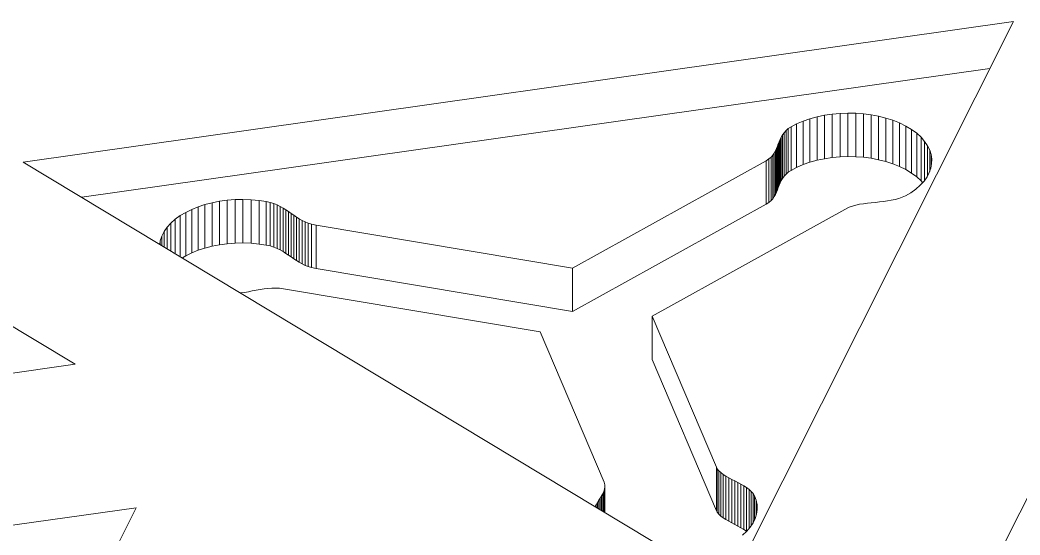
# Model space of a CAD drawing. Header units: inches. Extents: x 4 to 26.1, y 6.7 to 41.9.
# Drawn here: x 12.79 to 13.963, y 17.087 to 17.691 of the extents above; entities that cross this region are included whole.
import ezdxf

# ---------------------------------------------------------------- set-up
doc = ezdxf.new("R2010")
doc.units = ezdxf.units.IN
doc.header["$MEASUREMENT"] = 0
doc.layers.add('rails', color=7, linetype='Continuous', lineweight=35, true_color=0xd4d4d4)

# ---------------------------------------------------------------- blocks, each defined once
blk = doc.blocks.new('A$C382235AA')
at = {"color": 0, "linetype": 'Continuous', "lineweight": 0, "extrusion": (-4.89431e-17, 0.816497, 0.57735)}
for p, q in [((-13.7938, 12.051), (-12.966, 11.5527)), ((-13.027, 11.7896), (-11.8657, 11.9544)), ((-11.8657, 11.9544), (-12.1992, 11.2913)), ((-11.9231, 11.2503), (-11.5896, 11.9133)), ((-11.8934, 11.8994), (-12.9584, 11.7483)), ((-12.096, 11.8427), (-12.0873, 11.8446)), ((-12.0873, 11.8446), (-12.0783, 11.8459)), ((-12.0873, 11.7935), (-12.0873, 11.8446)), ((-12.0783, 11.8459), (-12.0692, 11.8467)), ((-12.0783, 11.7949), (-12.0783, 11.8459)), ((-12.0692, 11.8467), (-12.0601, 11.847)), ((-12.0692, 11.7957), (-12.0692, 11.8467)), ((-12.0601, 11.796), (-12.0601, 11.847)), ((-12.0601, 11.847), (-12.0509, 11.8469)), ((-12.0509, 11.7958), (-12.0509, 11.8469)), ((-12.0509, 11.8469), (-12.0418, 11.8462)), ((-12.0418, 11.7952), (-12.0418, 11.8462)), ((-12.0418, 11.8462), (-12.0328, 11.845)), ((-12.0328, 11.794), (-12.0328, 11.845)), ((-12.0328, 11.845), (-12.0241, 11.8434)), ((-12.1267, 11.8309), (-12.1203, 11.8343)), ((-12.1203, 11.8343), (-12.1126, 11.8376)), ((-12.1203, 11.7832), (-12.1203, 11.8343)), ((-12.1126, 11.8376), (-12.1045, 11.8404)), ((-12.1126, 11.7866), (-12.1126, 11.8376)), ((-12.1045, 11.8404), (-12.096, 11.8427)), ((-12.1045, 11.7894), (-12.1045, 11.8404)), ((-12.096, 11.7917), (-12.096, 11.8427)), ((-12.0241, 11.7923), (-12.0241, 11.8434)), ((-12.0241, 11.8434), (-12.0155, 11.8412)), ((-12.0155, 11.7902), (-12.0155, 11.8412)), ((-12.0155, 11.8412), (-12.0073, 11.8386)), ((-12.0073, 11.7875), (-12.0073, 11.8386)), ((-12.0073, 11.8386), (-11.9995, 11.8354)), ((-11.9995, 11.7844), (-11.9995, 11.8354)), ((-11.9995, 11.8354), (-11.9921, 11.8318)), ((-12.1381, 11.8189), (-12.1366, 11.8215)), ((-12.1366, 11.8215), (-12.1348, 11.824)), ((-12.1366, 11.7705), (-12.1366, 11.8215)), ((-12.1348, 11.824), (-12.1326, 11.8265)), ((-12.1348, 11.773), (-12.1348, 11.824)), ((-12.1326, 11.8265), (-12.1299, 11.8288)), ((-12.1326, 11.7754), (-12.1326, 11.8265)), ((-12.1299, 11.8288), (-12.1267, 11.8309)), ((-12.1299, 11.7777), (-12.1299, 11.8288)), ((-12.1267, 11.7799), (-12.1267, 11.8309)), ((-11.9921, 11.7808), (-11.9921, 11.8318)), ((-11.9921, 11.8318), (-11.9853, 11.8277)), ((-11.9853, 11.7767), (-11.9853, 11.8277)), ((-11.9853, 11.8277), (-11.9793, 11.8233)), ((-11.9793, 11.7723), (-11.9793, 11.8233)), ((-11.9793, 11.8233), (-11.9742, 11.8187)), ((-12.1426, 11.8081), (-12.1416, 11.8108)), ((-12.1416, 11.8108), (-12.1405, 11.8135)), ((-12.1416, 11.7598), (-12.1416, 11.8108)), ((-12.1405, 11.8135), (-12.1394, 11.8162)), ((-12.1405, 11.7625), (-12.1405, 11.8135)), ((-12.1394, 11.8162), (-12.1381, 11.8189)), ((-12.1394, 11.7652), (-12.1394, 11.8162)), ((-12.1381, 11.7679), (-12.1381, 11.8189)), ((-11.9742, 11.7676), (-11.9742, 11.8187)), ((-11.9742, 11.8187), (-11.97, 11.8138)), ((-11.97, 11.7683), (-11.97, 11.8138)), ((-11.97, 11.8138), (-11.9666, 11.8088)), ((-11.9666, 11.7734), (-11.9666, 11.8088)), ((-11.9666, 11.8088), (-11.9641, 11.8037)), ((-12.1501, 11.7954), (-12.1481, 11.7978)), ((-12.1481, 11.7978), (-12.1463, 11.8002)), ((-12.1481, 11.7467), (-12.1481, 11.7978)), ((-12.1463, 11.8002), (-12.1449, 11.8028)), ((-12.1463, 11.7492), (-12.1463, 11.8002)), ((-12.1449, 11.8028), (-12.1437, 11.8054)), ((-12.1449, 11.7517), (-12.1449, 11.8028)), ((-12.1437, 11.8054), (-12.1426, 11.8081)), ((-12.1437, 11.7544), (-12.1437, 11.8054)), ((-12.1426, 11.757), (-12.1426, 11.8081)), ((-11.9641, 11.7786), (-11.9641, 11.8037)), ((-11.9641, 11.8037), (-11.9625, 11.7984)), ((-11.9625, 11.784), (-11.9625, 11.7984)), ((-11.9625, 11.7984), (-11.9617, 11.7932)), ((-12.1992, 11.2913), (-13.027, 11.7896)), ((-12.3829, 11.6654), (-12.1559, 11.7911)), ((-12.1559, 11.7911), (-12.1527, 11.7933)), ((-12.1559, 11.7401), (-12.1559, 11.7911)), ((-12.1527, 11.7933), (-12.1501, 11.7954)), ((-12.1527, 11.7422), (-12.1527, 11.7933)), ((-12.1501, 11.7444), (-12.1501, 11.7954)), ((-12.1126, 11.7866), (-12.1203, 11.7832)), ((-12.1045, 11.7894), (-12.1126, 11.7866)), ((-12.096, 11.7917), (-12.1045, 11.7894)), ((-12.0873, 11.7935), (-12.096, 11.7917)), ((-12.0783, 11.7949), (-12.0873, 11.7935)), ((-12.0692, 11.7957), (-12.0783, 11.7949)), ((-12.0601, 11.796), (-12.0692, 11.7957)), ((-12.0509, 11.7958), (-12.0601, 11.796)), ((-12.0418, 11.7952), (-12.0509, 11.7958)), ((-12.0328, 11.794), (-12.0418, 11.7952)), ((-12.0241, 11.7923), (-12.0328, 11.794)), ((-12.0155, 11.7902), (-12.0241, 11.7923)), ((-12.0073, 11.7875), (-12.0155, 11.7902)), ((-11.9995, 11.7844), (-12.0073, 11.7875)), ((-11.9618, 11.7879), (-11.9628, 11.7826)), ((-11.9617, 11.7932), (-11.9618, 11.7879)), ((-12.1326, 11.7754), (-12.1348, 11.773)), ((-12.1299, 11.7777), (-12.1326, 11.7754)), ((-12.1267, 11.7799), (-12.1299, 11.7777)), ((-12.1203, 11.7832), (-12.1267, 11.7799)), ((-11.9921, 11.7808), (-11.9995, 11.7844)), ((-11.9853, 11.7767), (-11.9921, 11.7808)), ((-11.9793, 11.7723), (-11.9853, 11.7767)), ((-11.9646, 11.7774), (-11.9672, 11.7723)), ((-11.9628, 11.7826), (-11.9646, 11.7774)), ((-12.1405, 11.7625), (-12.1416, 11.7598)), ((-12.1394, 11.7652), (-12.1405, 11.7625)), ((-12.1381, 11.7679), (-12.1394, 11.7652)), ((-12.1366, 11.7705), (-12.1381, 11.7679)), ((-12.1348, 11.773), (-12.1366, 11.7705)), ((-11.9751, 11.7625), (-11.9803, 11.7579)), ((-11.9742, 11.7676), (-11.9793, 11.7723)), ((-11.9707, 11.7673), (-11.9751, 11.7625)), ((-11.9724, 11.7655), (-11.9742, 11.7676)), ((-11.9672, 11.7723), (-11.9707, 11.7673)), ((-12.1449, 11.7517), (-12.1463, 11.7492)), ((-12.1437, 11.7544), (-12.1449, 11.7517)), ((-12.1426, 11.757), (-12.1437, 11.7544)), ((-12.1416, 11.7598), (-12.1426, 11.757)), ((-11.9924, 11.7501), (-11.9963, 11.7483)), ((-11.9864, 11.7536), (-11.9924, 11.7501)), ((-11.9803, 11.7579), (-11.9864, 11.7536)), ((-12.822, 11.7372), (-12.814, 11.7398)), ((-12.814, 11.7398), (-12.8056, 11.742)), ((-12.814, 11.6888), (-12.814, 11.7398)), ((-12.8056, 11.742), (-12.7969, 11.7437)), ((-12.8056, 11.6909), (-12.8056, 11.742)), ((-12.7969, 11.7437), (-12.7879, 11.7449)), ((-12.7969, 11.6926), (-12.7969, 11.7437)), ((-12.7879, 11.7449), (-12.7787, 11.7456)), ((-12.7879, 11.6939), (-12.7879, 11.7449)), ((-12.7787, 11.7456), (-12.7694, 11.7458)), ((-12.7787, 11.6946), (-12.7787, 11.7456)), ((-12.7694, 11.6948), (-12.7694, 11.7458)), ((-12.7694, 11.7458), (-12.7599, 11.7455)), ((-12.7599, 11.6945), (-12.7599, 11.7455)), ((-12.7599, 11.7455), (-12.7504, 11.7446)), ((-12.7504, 11.6936), (-12.7504, 11.7446)), ((-12.7504, 11.7446), (-12.742, 11.7434)), ((-12.742, 11.6923), (-12.742, 11.7434)), ((-12.742, 11.7434), (-12.7375, 11.7423)), ((-12.7375, 11.6913), (-12.7375, 11.7423)), ((-12.7375, 11.7423), (-12.7333, 11.741)), ((-12.7333, 11.69), (-12.7333, 11.741)), ((-12.7333, 11.741), (-12.7294, 11.7394)), ((-12.7294, 11.6884), (-12.7294, 11.7394)), ((-12.7294, 11.7394), (-12.7258, 11.7376)), ((-12.1559, 11.7401), (-12.3829, 11.6144)), ((-12.1527, 11.7422), (-12.1559, 11.7401)), ((-12.1501, 11.7444), (-12.1527, 11.7422)), ((-12.1481, 11.7467), (-12.1501, 11.7444)), ((-12.1463, 11.7492), (-12.1481, 11.7467)), ((-12.0506, 11.7392), (-12.0546, 11.7381)), ((-12.0463, 11.7401), (-12.0506, 11.7392)), ((-12.0418, 11.7408), (-12.0463, 11.7401)), ((-12.0372, 11.7414), (-12.0418, 11.7408)), ((-12.0326, 11.742), (-12.0372, 11.7414)), ((-12.0278, 11.7424), (-12.0326, 11.742)), ((-12.0231, 11.7429), (-12.0278, 11.7424)), ((-12.0184, 11.7434), (-12.0231, 11.7429)), ((-12.0137, 11.744), (-12.0184, 11.7434)), ((-12.0091, 11.7448), (-12.0137, 11.744)), ((-12.0046, 11.7457), (-12.0091, 11.7448)), ((-12.0004, 11.7469), (-12.0046, 11.7457)), ((-11.9963, 11.7483), (-12.0004, 11.7469)), ((-12.8488, 11.7227), (-12.843, 11.7269)), ((-12.843, 11.7269), (-12.8365, 11.7307)), ((-12.843, 11.6788), (-12.843, 11.7269)), ((-12.8365, 11.7307), (-12.8295, 11.7342)), ((-12.8365, 11.6797), (-12.8365, 11.7307)), ((-12.8295, 11.7342), (-12.822, 11.7372)), ((-12.8295, 11.6831), (-12.8295, 11.7342)), ((-12.822, 11.6862), (-12.822, 11.7372)), ((-12.7258, 11.6866), (-12.7258, 11.7376)), ((-12.7258, 11.7376), (-12.7223, 11.7357)), ((-12.7223, 11.6847), (-12.7223, 11.7357)), ((-12.7223, 11.7357), (-12.7191, 11.7337)), ((-12.7191, 11.6826), (-12.7191, 11.7337)), ((-12.7191, 11.7337), (-12.7159, 11.7316)), ((-12.7159, 11.6805), (-12.7159, 11.7316)), ((-12.7159, 11.7316), (-12.7128, 11.7294)), ((-12.7128, 11.6784), (-12.7128, 11.7294)), ((-12.7128, 11.7294), (-12.7098, 11.7273)), ((-12.7098, 11.6762), (-12.7098, 11.7273)), ((-12.7098, 11.7273), (-12.7066, 11.7252)), ((-12.0636, 11.7342), (-12.2896, 11.6091)), ((-12.0584, 11.7367), (-12.0636, 11.7342)), ((-12.0546, 11.7381), (-12.0584, 11.7367)), ((-12.8584, 11.7133), (-12.854, 11.7182)), ((-12.854, 11.7182), (-12.8488, 11.7227)), ((-12.854, 11.6854), (-12.854, 11.7182)), ((-12.8488, 11.6823), (-12.8488, 11.7227)), ((-12.7066, 11.6742), (-12.7066, 11.7252)), ((-12.7066, 11.7252), (-12.7035, 11.7232)), ((-12.7035, 11.6722), (-12.7035, 11.7232)), ((-12.7035, 11.7232), (-12.7001, 11.7213)), ((-12.7001, 11.6703), (-12.7001, 11.7213)), ((-12.7001, 11.7213), (-12.6966, 11.7196)), ((-12.6966, 11.6686), (-12.6966, 11.7196)), ((-12.6966, 11.7196), (-12.6929, 11.7182)), ((-12.6929, 11.6671), (-12.6929, 11.7182)), ((-12.6929, 11.7182), (-12.6889, 11.717)), ((-12.6889, 11.6659), (-12.6889, 11.717)), ((-12.6889, 11.717), (-12.6835, 11.7158)), ((-12.6835, 11.6648), (-12.6835, 11.7158)), ((-12.6835, 11.7158), (-12.3829, 11.6654)), ((-12.8647, 11.7027), (-12.862, 11.7081)), ((-12.862, 11.7081), (-12.8584, 11.7133)), ((-12.862, 11.6903), (-12.862, 11.7081)), ((-12.8584, 11.6881), (-12.8584, 11.7133)), ((-12.867, 11.6933), (-12.8665, 11.6972)), ((-12.8665, 11.6972), (-12.8647, 11.7027)), ((-12.8665, 11.693), (-12.8665, 11.6972)), ((-12.8647, 11.6919), (-12.8647, 11.7027)), ((-12.7969, 11.6926), (-12.8056, 11.6909)), ((-12.7879, 11.6939), (-12.7969, 11.6926)), ((-12.7787, 11.6946), (-12.7879, 11.6939)), ((-12.7694, 11.6948), (-12.7787, 11.6946)), ((-12.7599, 11.6945), (-12.7694, 11.6948)), ((-12.7504, 11.6936), (-12.7599, 11.6945)), ((-12.742, 11.6923), (-12.7504, 11.6936)), ((-12.7375, 11.6913), (-12.742, 11.6923)), ((-12.8365, 11.6797), (-12.8405, 11.6773)), ((-12.8295, 11.6831), (-12.8365, 11.6797)), ((-12.822, 11.6862), (-12.8295, 11.6831)), ((-12.814, 11.6888), (-12.822, 11.6862)), ((-12.8056, 11.6909), (-12.814, 11.6888)), ((-12.7333, 11.69), (-12.7375, 11.6913)), ((-12.7294, 11.6884), (-12.7333, 11.69)), ((-12.7258, 11.6866), (-12.7294, 11.6884)), ((-12.7223, 11.6847), (-12.7258, 11.6866)), ((-12.7191, 11.6826), (-12.7223, 11.6847)), ((-12.7159, 11.6805), (-12.7191, 11.6826)), ((-12.7128, 11.6784), (-12.7159, 11.6805)), ((-12.7098, 11.6762), (-12.7128, 11.6784)), ((-12.7066, 11.6742), (-12.7098, 11.6762)), ((-12.7035, 11.6722), (-12.7066, 11.6742)), ((-12.7001, 11.6703), (-12.7035, 11.6722)), ((-12.6966, 11.6686), (-12.7001, 11.6703)), ((-12.6929, 11.6671), (-12.6966, 11.6686)), ((-12.6889, 11.6659), (-12.6929, 11.6671)), ((-12.6835, 11.6648), (-12.6889, 11.6659)), ((-12.3829, 11.6144), (-12.6835, 11.6648)), ((-12.3829, 11.6144), (-12.3829, 11.6654)), ((-12.7677, 11.6369), (-12.7722, 11.6362)), ((-12.7631, 11.6377), (-12.7677, 11.6369)), ((-12.7585, 11.6386), (-12.7631, 11.6377)), ((-12.7539, 11.6394), (-12.7585, 11.6386)), ((-12.7493, 11.6403), (-12.7539, 11.6394)), ((-12.7447, 11.641), (-12.7493, 11.6403)), ((-12.7402, 11.6415), (-12.7447, 11.641)), ((-12.7357, 11.6418), (-12.7402, 11.6415)), ((-12.7312, 11.6419), (-12.7357, 11.6418)), ((-12.7267, 11.6417), (-12.7312, 11.6419)), ((-12.7217, 11.6411), (-12.7267, 11.6417)), ((-12.4207, 11.5906), (-12.7217, 11.6411)), ((-12.2896, 11.5581), (-12.2896, 11.6091)), ((-12.2896, 11.6091), (-12.2142, 11.4321)), ((-12.3457, 11.4144), (-12.4207, 11.5906)), ((-12.966, 11.5527), (-14.1273, 11.388)), ((-12.2142, 11.381), (-12.2896, 11.5581)), ((-12.2142, 11.381), (-12.2142, 11.4321)), ((-12.2142, 11.4321), (-12.2132, 11.4303)), ((-12.2132, 11.3793), (-12.2132, 11.4303)), ((-12.2132, 11.4303), (-12.2113, 11.4279)), ((-12.2113, 11.3769), (-12.2113, 11.4279)), ((-12.2113, 11.4279), (-12.2089, 11.4257)), ((-12.2089, 11.3747), (-12.2089, 11.4257)), ((-12.2089, 11.4257), (-12.2061, 11.4236)), ((-12.2061, 11.3726), (-12.2061, 11.4236)), ((-12.2061, 11.4236), (-12.203, 11.4216)), ((-12.345, 11.4115), (-12.3457, 11.4144)), ((-12.345, 11.4089), (-12.345, 11.4115)), ((-12.203, 11.3706), (-12.203, 11.4216)), ((-12.203, 11.4216), (-12.1996, 11.4197)), ((-12.1996, 11.3687), (-12.1996, 11.4197)), ((-12.1996, 11.4197), (-12.1961, 11.4178)), ((-12.1961, 11.3668), (-12.1961, 11.4178)), ((-12.1961, 11.4178), (-12.1925, 11.4159)), ((-12.1925, 11.3649), (-12.1925, 11.4159)), ((-12.1925, 11.4159), (-12.1889, 11.4141)), ((-12.1889, 11.363), (-12.1889, 11.4141)), ((-12.1889, 11.4141), (-12.1854, 11.4122)), ((-12.1854, 11.3611), (-12.1854, 11.4122)), ((-12.1854, 11.4122), (-12.182, 11.4102)), ((-12.182, 11.3592), (-12.182, 11.4102)), ((-12.182, 11.4102), (-12.1788, 11.4081)), ((-12.3505, 11.3959), (-12.3489, 11.3984)), ((-12.3489, 11.3984), (-12.3475, 11.401)), ((-12.3489, 11.3814), (-12.3489, 11.3984)), ((-12.3475, 11.401), (-12.3463, 11.4036)), ((-12.3475, 11.3806), (-12.3475, 11.401)), ((-12.3463, 11.4036), (-12.3455, 11.4062)), ((-12.3463, 11.3799), (-12.3463, 11.4036)), ((-12.3455, 11.4062), (-12.345, 11.4089)), ((-12.3455, 11.3794), (-12.3455, 11.4062)), ((-12.345, 11.3791), (-12.345, 11.4089)), ((-12.1788, 11.3571), (-12.1788, 11.4081)), ((-12.1788, 11.4081), (-12.1758, 11.406)), ((-12.1758, 11.3604), (-12.1758, 11.406)), ((-12.1758, 11.406), (-12.1733, 11.4036)), ((-12.1733, 11.3638), (-12.1733, 11.4036)), ((-12.1733, 11.4036), (-12.1711, 11.4012)), ((-12.1711, 11.3671), (-12.1711, 11.4012)), ((-12.1711, 11.4012), (-12.1695, 11.3985)), ((-12.1695, 11.3704), (-12.1695, 11.3985)), ((-12.1695, 11.3985), (-12.1677, 11.3936)), ((-12.3563, 11.3859), (-12.3552, 11.388)), ((-12.3552, 11.388), (-12.3537, 11.3906)), ((-12.3552, 11.3852), (-12.3552, 11.388)), ((-12.3537, 11.3906), (-12.3521, 11.3933)), ((-12.3537, 11.3843), (-12.3537, 11.3906)), ((-12.3521, 11.3933), (-12.3505, 11.3959)), ((-12.3521, 11.3833), (-12.3521, 11.3933)), ((-12.3505, 11.3824), (-12.3505, 11.3959)), ((-12.1677, 11.3755), (-12.1677, 11.3936)), ((-12.1677, 11.3936), (-12.1666, 11.3881)), ((-12.1666, 11.3814), (-12.1666, 11.3881)), ((-12.1666, 11.3881), (-12.1664, 11.3826)), ((-14.0559, 11.2198), (-12.8946, 11.3846)), ((-12.8946, 11.3846), (-13.2281, 10.7216)), ((-12.2132, 11.3793), (-12.2142, 11.381)), ((-12.2113, 11.3769), (-12.2132, 11.3793)), ((-12.2089, 11.3747), (-12.2113, 11.3769)), ((-12.1671, 11.3772), (-12.1688, 11.3719)), ((-12.1664, 11.3826), (-12.1671, 11.3772)), ((-12.2061, 11.3726), (-12.2089, 11.3747)), ((-12.203, 11.3706), (-12.2061, 11.3726)), ((-12.1996, 11.3687), (-12.203, 11.3706)), ((-12.1961, 11.3668), (-12.1996, 11.3687)), ((-12.1925, 11.3649), (-12.1961, 11.3668)), ((-12.1889, 11.363), (-12.1925, 11.3649)), ((-12.1713, 11.3668), (-12.1746, 11.3618)), ((-12.1688, 11.3719), (-12.1713, 11.3668)), ((-12.1854, 11.3611), (-12.1889, 11.363)), ((-12.182, 11.3592), (-12.1854, 11.3611)), ((-12.1787, 11.3571), (-12.1835, 11.3526)), ((-12.1788, 11.3571), (-12.182, 11.3592)), ((-12.1787, 11.3571), (-12.1788, 11.3571)), ((-12.1746, 11.3618), (-12.1787, 11.3571))]:
    blk.add_line(p, q, dxfattribs=at)

msp = doc.modelspace()

# ---------------------------------------------------------------- block references
at = {"layer": 'rails'}
msp.add_blockref('A$C382235AA', (25.8212, 5.7346), dxfattribs=at)

doc.saveas('drawing.dxf')
